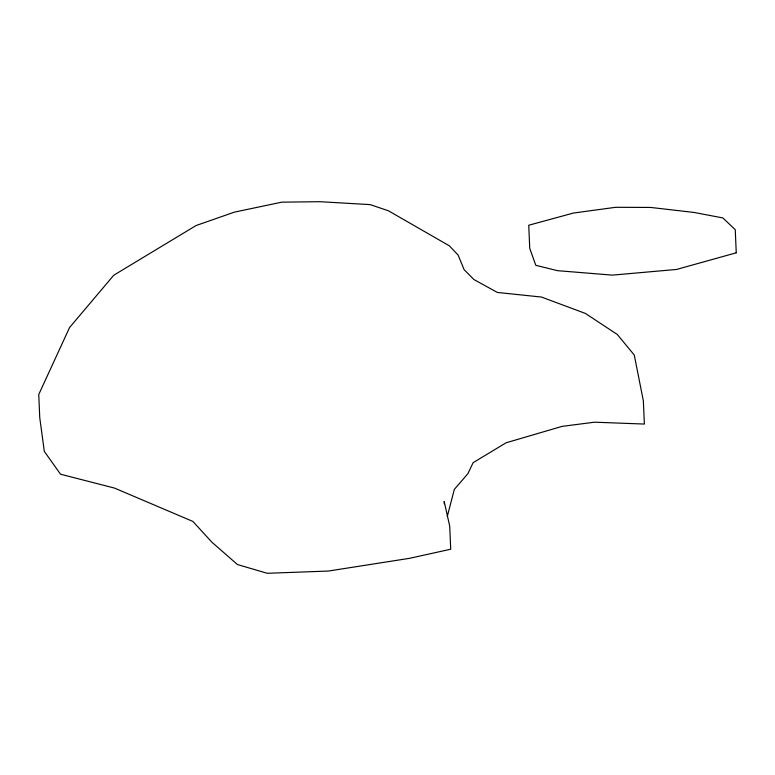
<?xml version="1.0" encoding="UTF-8"?>
<svg xmlns="http://www.w3.org/2000/svg" width="775" height="775" viewBox="0 0 775 775"><rect width="100%" height="100%" fill="white"/><g stroke="black" fill="none" stroke-linecap="round" stroke-linejoin="round"><path stroke-width="1.16" d="M447.262 516.576L454.315 489.422L467.877 473.68L473.128 462.675L506.056 442.796L562.107 426.366L594.541 422.191L644.364 424.061L643.366 400.946L634.27 355.047L617.307 334.471L585.406 313.429L541.454 297.048L497.376 292.456L473.903 279.523L464.099 269.632L458.141 255.101L449.326 245.801L388.372 210.761L370.179 204.619L319.988 201.703L281.829 202.159L234.341 212.147L196.027 225.564L113.751 275.241L69.566 327.534L38.75 394.504L39.748 417.618L44.311 451.379L60.527 474.203L114.497 488.085L192.898 521.439L211.866 542.171L237.45 564.549L267.278 573.297L328.368 571.049L409.539 558.329L450.711 549.223L449.713 526.109L444.182 501.483L444.278 503.789M736.25 252.805L676.614 269.438L612.434 275.125L557.506 270.669L535.806 265.321L529.742 248.358L528.744 225.244L573.51 213.028L615.67 207.303L650.642 207.438L694.022 212.447L722.813 217.92L735.252 229.691L736.25 252.805"/></g></svg>
